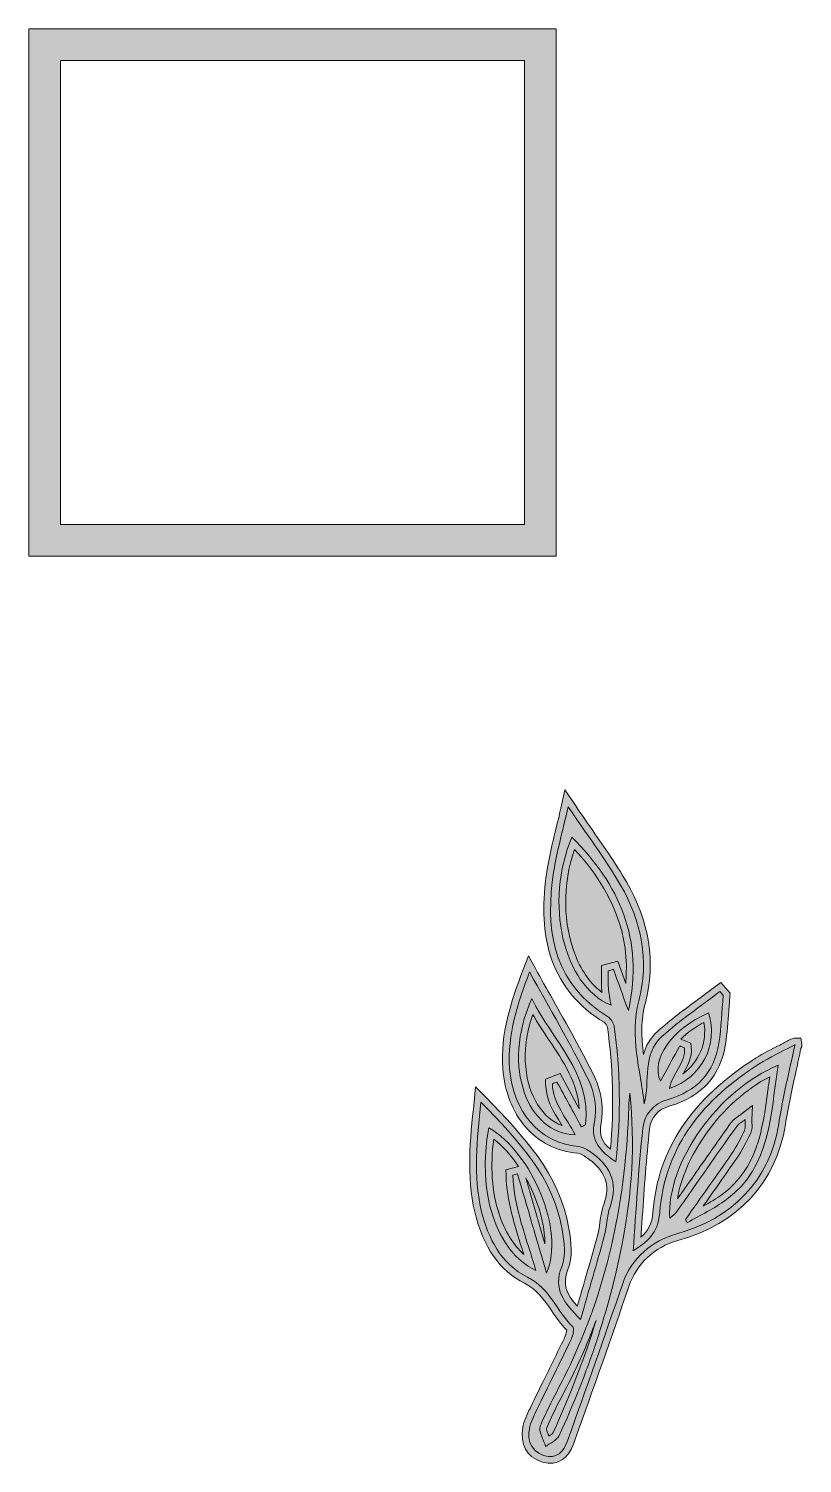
# Model space of a CAD drawing. Header units: inches. Extents: x 792 to 7891, y -1099 to 2748.
# Drawn here: x 792 to 1939, y -1092 to 1035 of the extents above; entities that cross this region are included whole.
import ezdxf

# ---------------------------------------------------------------- set-up
doc = ezdxf.new("R2010")
doc.units = ezdxf.units.IN
doc.header["$MEASUREMENT"] = 0
doc.layers.add('Layer 1', color=7, linetype='Continuous')

# ---------------------------------------------------------------- blocks, each defined once
blk = doc.blocks.new('block 2')
at = {"layer": 'Layer 1', "lineweight": 0}
for points, knots in [([(1938.2, -469.6), (1938.2, -469.6), (1936.7, -461.4), (1936.7, -461.4), (1936.7, -461.4), (1928.4, -461.4), (1928.4, -461.4), (1925.6, -461.4), (1922.2, -462.8), (1919.9, -464.1), (1915.1, -466.6), (1910.1, -469.1), (1905.3, -471.6), (1893.5, -477.6), (1881.2, -483.8), (1869.7, -491.1), (1774.3, -551.9), (1724.4, -626.6), (1717.4, -719.6), (1716.1, -737.1), (1709.7, -747.5), (1699.5, -756.3), (1700.2, -746.2), (1700.9, -736.1), (1701.6, -726.2), (1704.6, -683.4), (1707.6, -639.1), (1712.4, -596), (1714.2, -579.2), (1725.2, -566.7), (1742.5, -561.8), (1789.4, -548.4), (1817.9, -516.7), (1825, -470.3), (1827.6, -453.8), (1828.7, -437), (1829.9, -420.8), (1830.4, -413.6), (1830.9, -406.1), (1831.5, -398.8), (1831.5, -398.8), (1831.9, -394.6), (1831.9, -394.6), (1831.9, -394.6), (1818, -378.7), (1818, -378.7), (1818, -378.7), (1810.5, -384.4), (1810.5, -384.4), (1801.8, -391.1), (1792.8, -397.7), (1784.1, -404.1), (1763.9, -419), (1743.2, -434.3), (1724.2, -451.3), (1712.9, -461.4), (1706.8, -473.3), (1703.4, -485.7), (1700.1, -460.1), (1699.2, -434.9), (1706.1, -408.8), (1721.7, -349.6), (1712, -287.6), (1678, -229.5), (1661.7, -201.6), (1642.8, -174.5), (1624.6, -148.4), (1616.4, -136.8), (1608, -124.7), (1599.9, -112.6), (1599.9, -112.6), (1586.8, -93.2), (1586.8, -93.2), (1586.8, -93.2), (1581.8, -116.1), (1581.8, -116.1), (1579.5, -127), (1576.8, -137.8), (1574, -149.3), (1567.7, -175), (1561.2, -201.6), (1558.1, -228.8), (1552.8, -274.9), (1555.9, -313.1), (1567.6, -345.9), (1581.3, -384), (1607.3, -414.9), (1645, -437.9), (1647, -439.1), (1649.5, -442.9), (1649.8, -445.1), (1658.4, -504.2), (1659.9, -563.6), (1654.3, -626.1), (1641.5, -615.2), (1637, -605.1), (1640.5, -587.6), (1644.7, -566.5), (1641, -539.9), (1631.2, -519.9), (1611.7, -480.3), (1589.7, -441.2), (1568.4, -403.3), (1560.1, -388.6), (1551.5, -373.3), (1543.2, -358.2), (1543.2, -358.2), (1532.8, -339.3), (1532.8, -339.3), (1532.8, -339.3), (1525.1, -359.5), (1525.1, -359.5), (1506.9, -407.2), (1491, -454.4), (1494.9, -507), (1497.5, -540.7), (1509, -570.3), (1528.1, -592.6), (1548.1, -615.8), (1575.1, -629.4), (1606.1, -632), (1610, -632.3), (1615.7, -636.1), (1617.6, -637.4), (1646.8, -657.1), (1655, -678.9), (1644.4, -708.1), (1641.3, -716.8), (1640, -725.8), (1638.8, -734.5), (1637.9, -740.8), (1637.1, -746.8), (1635.5, -752.5), (1627.8, -781), (1619.7, -809.2), (1611, -839), (1609.1, -845.6), (1607.2, -852.2), (1605.3, -859), (1588.6, -840.1), (1582.7, -826.1), (1591.4, -804.3), (1598.6, -786.2), (1596.3, -764.3), (1592.7, -743.4), (1578.8, -662), (1525.7, -607.2), (1469.4, -549.1), (1469.4, -549.1), (1454.5, -533.8), (1454.5, -533.8), (1454.5, -533.8), (1452.2, -556), (1452.2, -556), (1446.2, -612.5), (1440.6, -665.9), (1453.2, -719), (1465.6, -771.3), (1490.4, -806.9), (1527, -824.8), (1545.3, -833.8), (1555.8, -849.2), (1567, -865.4), (1573.7, -875.2), (1580.6, -885.4), (1589.5, -894.3), (1589.4, -896.5), (1588.6, -900.5), (1587.4, -903.1), (1577.5, -924), (1567.1, -945), (1557.1, -965.4), (1550.2, -979.4), (1543, -993.9), (1536.1, -1008.2), (1536.1, -1008.2), (1535.1, -1010.3), (1535.1, -1010.3), (1530.7, -1019.3), (1526.2, -1028.6), (1524.3, -1038.9), (1519.9, -1063.3), (1530.3, -1082.2), (1552.2, -1089.5), (1556.7, -1091), (1561.1, -1091.8), (1565.2, -1091.8), (1576.3, -1091.8), (1591.2, -1086.6), (1600.1, -1061.7), (1629.7, -979.1), (1656.1, -904.7), (1681.5, -829.8), (1692.9, -796.1), (1719.4, -771.2), (1754.2, -761.6), (1843.6, -736.9), (1900.3, -675.8), (1913.8, -589.6), (1918.1, -562.6), (1924, -535.6), (1929.8, -509.4), (1932.1, -498.7), (1934.5, -487.6), (1936.8, -476.8), (1938.9, -473.6), (1938.3, -470.1), (1938.2, -469.6)], [0, 0, 0, 0, 1, 1, 1, 2, 2, 2, 3, 3, 3, 4, 4, 4, 5, 5, 5, 6, 6, 6, 7, 7, 7, 8, 8, 8, 9, 9, 9, 10, 10, 10, 11, 11, 11, 12, 12, 12, 13, 13, 13, 14, 14, 14, 15, 15, 15, 16, 16, 16, 17, 17, 17, 18, 18, 18, 19, 19, 19, 20, 20, 20, 21, 21, 21, 22, 22, 22, 23, 23, 23, 24, 24, 24, 25, 25, 25, 26, 26, 26, 27, 27, 27, 28, 28, 28, 29, 29, 29, 30, 30, 30, 31, 31, 31, 32, 32, 32, 33, 33, 33, 34, 34, 34, 35, 35, 35, 36, 36, 36, 37, 37, 37, 38, 38, 38, 39, 39, 39, 40, 40, 40, 41, 41, 41, 42, 42, 42, 43, 43, 43, 44, 44, 44, 45, 45, 45, 46, 46, 46, 47, 47, 47, 48, 48, 48, 49, 49, 49, 50, 50, 50, 51, 51, 51, 52, 52, 52, 53, 53, 53, 54, 54, 54, 55, 55, 55, 56, 56, 56, 57, 57, 57, 58, 58, 58, 59, 59, 59, 60, 60, 60, 61, 61, 61, 62, 62, 62, 63, 63, 63, 64, 64, 64, 65, 65, 65, 66, 66, 66, 67, 67, 67, 68, 68, 68, 69, 69, 69, 69]), ([(1641.3, -387.5), (1641.5, -389.6), (1641.7, -391.6), (1641.9, -393.7), (1625.9, -381.7), (1612.3, -363.3), (1602.9, -340), (1583.6, -292.6), (1583.1, -233.2), (1601, -181.5), (1658.8, -244.1), (1683.4, -308.4), (1677.1, -380.5), (1677.1, -380.5), (1665.1, -347.3), (1665.1, -347.3), (1665.1, -347.3), (1641.1, -353.7), (1641.1, -353.7), (1641.1, -353.7), (1641.1, -361.4), (1641.1, -361.4), (1641.1, -363.8), (1641.1, -366.4), (1641, -368.9), (1640.9, -375), (1640.8, -381.2), (1641.3, -387.5)], [0, 0, 0, 0, 1, 1, 1, 2, 2, 2, 3, 3, 3, 4, 4, 4, 5, 5, 5, 6, 6, 6, 7, 7, 7, 8, 8, 8, 9, 9, 9, 9]), ([(1558.2, -529.2), (1558.6, -552.4), (1570.1, -571), (1581.3, -589), (1581.7, -589.6), (1582.1, -590.3), (1582.6, -591), (1568.3, -585.7), (1555.8, -575), (1546.2, -559.8), (1528.9, -532.1), (1519.2, -483.6), (1539.2, -426.3), (1546.6, -439.1), (1554.7, -451.3), (1562.7, -463.2), (1584.6, -496.2), (1605.6, -527.6), (1608.2, -566.3), (1608.2, -566.3), (1579.6, -513.9), (1579.6, -513.9), (1579.6, -513.9), (1558, -522.1), (1558, -522.1), (1558, -522.1), (1558.2, -529.2), (1558.2, -529.2)], [0, 0, 0, 0, 1, 1, 1, 2, 2, 2, 3, 3, 3, 4, 4, 4, 5, 5, 5, 6, 6, 6, 7, 7, 7, 8, 8, 8, 9, 9, 9, 9]), ([(1761.9, -514.4), (1761.9, -514.4), (1761.9, -514.3), (1762, -514.3), (1768.5, -503.1), (1775.9, -490.5), (1774.3, -474.8), (1774.3, -474.8), (1773.6, -468.8), (1773.6, -468.8), (1773.6, -468.8), (1758.7, -462.7), (1758.7, -462.7), (1768.1, -453.5), (1779.8, -445.1), (1793, -438.2), (1798.1, -467.6), (1785.8, -496.8), (1761.9, -514.4)], [0, 0, 0, 0, 1, 1, 1, 2, 2, 2, 3, 3, 3, 4, 4, 4, 5, 5, 5, 6, 6, 6, 6]), ([(1820.6, -692.5), (1811.6, -699.3), (1801.9, -705), (1791.7, -710.7), (1792.1, -710), (1792.6, -709.4), (1793, -708.7), (1809.3, -685.8), (1826.1, -662.2), (1842.2, -638.6), (1849.1, -628.6), (1855.5, -617.1), (1862.3, -602.4), (1864.8, -597), (1864.5, -591.4), (1864.2, -586.9), (1864.1, -585.3), (1864.1, -583.8), (1864.1, -582.6), (1864.1, -582.6), (1864.9, -561.2), (1864.9, -561.2), (1864.9, -561.2), (1848, -574.3), (1848, -574.3), (1846.9, -575.1), (1845.7, -576), (1844.3, -576.9), (1840.7, -579.3), (1836.5, -582.1), (1833.4, -586.4), (1815.9, -611.1), (1798.3, -636.2), (1781.2, -660.6), (1772.2, -673.4), (1763, -686.6), (1753.8, -699.7), (1758.4, -669.4), (1773.1, -635.7), (1795.8, -603.6), (1822, -566.7), (1855.8, -536.5), (1890.6, -518.5), (1889.6, -525.2), (1888.7, -532), (1887.8, -538.6), (1879.8, -597.9), (1872.3, -654), (1820.6, -692.5)], [0, 0, 0, 0, 1, 1, 1, 2, 2, 2, 3, 3, 3, 4, 4, 4, 5, 5, 5, 6, 6, 6, 7, 7, 7, 8, 8, 8, 9, 9, 9, 10, 10, 10, 11, 11, 11, 12, 12, 12, 13, 13, 13, 14, 14, 14, 15, 15, 15, 16, 16, 16, 16]), ([(1499.5, -664.7), (1500.8, -702.7), (1512.3, -738.8), (1523.3, -773.7), (1524.2, -776.5), (1525.1, -779.3), (1526, -782.1), (1510.2, -767.9), (1497.5, -747.3), (1489.2, -721.9), (1478.5, -689), (1475.8, -650.2), (1481.4, -611.2), (1494.6, -621.4), (1507.2, -635.2), (1518.2, -651.6), (1518.2, -651.6), (1499.2, -656.8), (1499.2, -656.8), (1499.2, -656.8), (1499.5, -664.7), (1499.5, -664.7)], [0, 0, 0, 0, 1, 1, 1, 2, 2, 2, 3, 3, 3, 4, 4, 4, 5, 5, 5, 6, 6, 6, 7, 7, 7, 7]), ([(1557.3, -766.5), (1557.3, -766.5), (1528.7, -668.6), (1528.7, -668.6), (1533.5, -677.2), (1537.9, -686.4), (1541.8, -695.9), (1551.9, -720.6), (1557.1, -745.1), (1557.3, -766.5)], [0, 0, 0, 0, 1, 1, 1, 2, 2, 2, 3, 3, 3, 3]), ([(1559.4, -1040.2), (1566.9, -1022.2), (1576.2, -1004.4), (1585.1, -987.1), (1591.3, -975.3), (1597.6, -963), (1603.5, -950.6), (1614.3, -927.6), (1624.2, -903.9), (1633.1, -879.8), (1616.4, -934.3), (1595.3, -989.5), (1569.4, -1046.3), (1568.7, -1047.8), (1566, -1049.8), (1563.1, -1051.7), (1561.4, -1047.8), (1559.2, -1042.2), (1559.4, -1040.2)], [0, 0, 0, 0, 1, 1, 1, 2, 2, 2, 3, 3, 3, 4, 4, 4, 5, 5, 5, 6, 6, 6, 6])]:
    blk.add_open_spline(points, degree=3, knots=knots, dxfattribs=at)
blk = doc.blocks.new('block 3')
at = {"layer": 'Layer 1', "lineweight": 0}
for points, knots in [([(1924.6, -472.9), (1908, -481.7), (1890.8, -489.5), (1875.1, -499.5), (1793.6, -551.5), (1735, -620.1), (1727.4, -720.3), (1725.1, -751.6), (1708, -764), (1688, -776.8), (1692.6, -715.8), (1695.8, -655.2), (1702.4, -594.8), (1704.6, -575.1), (1717.5, -558.5), (1739.8, -552.1), (1781.8, -540.1), (1808.4, -512.7), (1815.2, -468.8), (1818.7, -445.4), (1819.5, -421.6), (1821.6, -398), (1819.9, -396.1), (1818.3, -394.2), (1816.6, -392.3), (1787.9, -414.3), (1757.7, -434.7), (1730.8, -458.8), (1701.6, -485), (1713, -525.1), (1704.6, -558.9), (1698.6, -507.7), (1682.5, -458.8), (1696.4, -406.2), (1712.1, -346.7), (1700.4, -287.6), (1669.4, -234.6), (1646, -194.6), (1618, -157.4), (1591.6, -118.2), (1583.9, -153.9), (1572.5, -191.5), (1568, -230), (1558.7, -310.6), (1574, -382.9), (1650.2, -429.3), (1654.7, -432.1), (1659, -438.5), (1659.7, -443.7), (1669.3, -509.5), (1670.1, -575.4), (1662.4, -644.7), (1639, -628.7), (1624.9, -614.9), (1630.7, -585.6), (1634.5, -566.3), (1631, -542.1), (1622.2, -524.3), (1595.2, -469.6), (1564.2, -417), (1534.4, -363.1), (1516.8, -409.3), (1501.1, -455.9), (1504.9, -506.3), (1509.7, -569.6), (1548.3, -617.2), (1606.9, -622), (1612.5, -622.5), (1618.3, -625.8), (1623.2, -629.1), (1652.9, -649.2), (1667.2, -674.7), (1653.8, -711.5), (1648.9, -725.3), (1649.1, -740.9), (1645.2, -755.1), (1634.3, -795.2), (1622.5, -835), (1610.1, -878.6), (1585.3, -853.4), (1568.8, -833.9), (1582.1, -800.5), (1588.6, -784.4), (1586, -763.2), (1582.8, -745), (1569.5, -666.9), (1517.5, -613.1), (1462.2, -556.1), (1456.2, -612.9), (1450.6, -665), (1462.9, -716.7), (1472.8, -758.2), (1492.2, -796.7), (1531.4, -815.8), (1564.7, -832.2), (1574.4, -865.9), (1598.1, -888.7), (1601, -891.5), (1599, -901.9), (1596.4, -907.4), (1579.7, -942.7), (1562.1, -977.4), (1545.1, -1012.5), (1540.7, -1021.6), (1535.9, -1030.9), (1534.2, -1040.7), (1531, -1058.6), (1536.7, -1073.8), (1555.3, -1080), (1574.8, -1086.5), (1585.1, -1074.1), (1590.7, -1058.3), (1618.3, -981.2), (1645.8, -904.2), (1672, -826.6), (1685.4, -786.9), (1717, -761.5), (1751.5, -752), (1834.6, -729), (1890.6, -673.1), (1904, -588), (1910.1, -548.6), (1919.8, -509.7), (1927.7, -471.7), (1929.8, -470.9), (1927, -471.6), (1924.6, -472.9)], [0, 0, 0, 0, 1, 1, 1, 2, 2, 2, 3, 3, 3, 4, 4, 4, 5, 5, 5, 6, 6, 6, 7, 7, 7, 8, 8, 8, 9, 9, 9, 10, 10, 10, 11, 11, 11, 12, 12, 12, 13, 13, 13, 14, 14, 14, 15, 15, 15, 16, 16, 16, 17, 17, 17, 18, 18, 18, 19, 19, 19, 20, 20, 20, 21, 21, 21, 22, 22, 22, 23, 23, 23, 24, 24, 24, 25, 25, 25, 26, 26, 26, 27, 27, 27, 28, 28, 28, 29, 29, 29, 30, 30, 30, 31, 31, 31, 32, 32, 32, 33, 33, 33, 34, 34, 34, 35, 35, 35, 36, 36, 36, 37, 37, 37, 38, 38, 38, 39, 39, 39, 40, 40, 40, 41, 41, 41, 42, 42, 42, 42]), ([(1658.8, -359.3), (1656.3, -360), (1653.7, -360.7), (1651.1, -361.4), (1651.1, -369.8), (1650.6, -378.3), (1651.3, -386.8), (1651.9, -395.1), (1653.7, -403.3), (1655.2, -412.7), (1583.7, -382.9), (1556.1, -259.8), (1597.3, -163.2), (1666.9, -233.5), (1704.8, -314.4), (1680.9, -420.4), (1672.6, -397.5), (1665.7, -378.4), (1658.8, -359.3)], [0, 0, 0, 0, 1, 1, 1, 2, 2, 2, 3, 3, 3, 4, 4, 4, 5, 5, 5, 6, 6, 6, 6]), ([(1617.6, -589.8), (1615.5, -590.9), (1613.5, -592), (1611.4, -593.1), (1599.3, -570.9), (1587.2, -548.6), (1575, -526.4), (1572.7, -527.2), (1570.4, -528.1), (1568.2, -529), (1568.7, -557.8), (1589.4, -579.8), (1602.1, -604.8), (1532.6, -602.9), (1491.4, -505), (1537.9, -402.6), (1567.9, -465.4), (1626.4, -513.1), (1617.6, -589.8)], [0, 0, 0, 0, 1, 1, 1, 2, 2, 2, 3, 3, 3, 4, 4, 4, 5, 5, 5, 6, 6, 6, 6]), ([(1799.7, -423.9), (1814.9, -470.4), (1790.2, -519.7), (1741.7, -536), (1745.6, -513.3), (1766.7, -498), (1764.3, -475.8), (1761.9, -474.8), (1759.6, -473.9), (1757.2, -472.9), (1747.8, -490.1), (1738.4, -507.3), (1728.5, -525.3), (1713.6, -492.4), (1745.9, -447.4), (1799.7, -423.9)], [0, 0, 0, 0, 1, 1, 1, 2, 2, 2, 3, 3, 3, 4, 4, 4, 5, 5, 5, 5]), ([(1826.6, -700.5), (1808.5, -714), (1787.6, -723.8), (1768.1, -735.2), (1767.2, -733.5), (1766.4, -731.8), (1765.6, -730.2), (1788.4, -697.8), (1811.6, -665.6), (1834, -633), (1841.4, -622.1), (1847.7, -610.2), (1853.2, -598.2), (1855.3, -593.7), (1853.9, -587.6), (1854.1, -582.2), (1849.9, -585.5), (1844.5, -588), (1841.6, -592.2), (1811.8, -634.1), (1782.5, -676.3), (1752.9, -718.2), (1750.4, -721.8), (1746.6, -724.4), (1742.4, -728.3), (1736.9, -647.1), (1814.9, -537.1), (1903.3, -501.6), (1890.9, -574.1), (1893.3, -650.7), (1826.6, -700.5)], [0, 0, 0, 0, 1, 1, 1, 2, 2, 2, 3, 3, 3, 4, 4, 4, 5, 5, 5, 6, 6, 6, 7, 7, 7, 8, 8, 8, 9, 9, 9, 10, 10, 10, 10]), ([(1671.7, -766.5), (1652.6, -865.1), (1620.1, -959.3), (1578.5, -1050.4), (1575.3, -1057.5), (1565.2, -1061.5), (1558.3, -1066.9), (1555.2, -1056.6), (1547, -1044.2), (1550.2, -1036.5), (1563, -1005.7), (1580.2, -976.6), (1594.4, -946.3), (1651.5, -825.1), (1677.8, -696.8), (1681.4, -563.4), (1681.6, -556.7), (1682.4, -550), (1682.9, -543.2), (1691.5, -618.4), (1686.1, -692.8), (1671.7, -766.5)], [0, 0, 0, 0, 1, 1, 1, 2, 2, 2, 3, 3, 3, 4, 4, 4, 5, 5, 5, 6, 6, 6, 7, 7, 7, 7]), ([(1559.6, -809.7), (1545.2, -760.6), (1530.8, -711.5), (1516.5, -662.5), (1514.1, -663.1), (1511.8, -663.7), (1509.5, -664.4), (1511.2, -713.1), (1530.2, -758.4), (1543.7, -805.7), (1484.5, -778.4), (1455.5, -688.3), (1474.2, -594.2), (1537.8, -631.3), (1587.1, -746.5), (1559.6, -809.7)], [0, 0, 0, 0, 1, 1, 1, 2, 2, 2, 3, 3, 3, 4, 4, 4, 5, 5, 5, 5])]:
    blk.add_open_spline(points, degree=3, knots=knots, dxfattribs=at)

msp = doc.modelspace()

# ---------------------------------------------------------------- hatches: boundary and pattern name
at = {"layer": 'Layer 1', "true_color": 0xf5871d}
h = msp.add_hatch(color=30, dxfattribs=at)
h.dxf.hatch_style = 2
h.paths.add_polyline_path([(791.7, 1035.4), (791.7, 253.4), (1573.7, 253.4), (1573.7, 1035.4)])
h.paths.add_polyline_path([(1526.7, 300.4), (838.7, 300.4), (838.7, 988.4), (1526.7, 988.4)])
at = {"layer": 'Layer 1', "true_color": 0xcd7e2e}
h = msp.add_hatch(color=32, dxfattribs=at)
h.dxf.hatch_style = 2
edge = h.paths.add_edge_path()
edge.add_spline(control_points=[(1936.8, -476.8), (1934.5, -487.6), (1932.1, -498.7), (1929.8, -509.4), (1924, -535.6), (1918.1, -562.6), (1913.8, -589.6), (1900.3, -675.8), (1843.6, -736.9), (1754.2, -761.6), (1719.4, -771.2), (1692.9, -796.1), (1681.5, -829.8), (1656.1, -904.7), (1629.7, -979.1), (1600.1, -1061.7), (1591.2, -1086.6), (1576.3, -1091.8), (1565.2, -1091.8), (1561.1, -1091.8), (1556.7, -1091), (1552.2, -1089.5), (1530.3, -1082.2), (1519.9, -1063.3), (1524.3, -1038.9), (1526.2, -1028.6), (1530.7, -1019.3), (1535.1, -1010.3), (1535.1, -1010.3), (1536.1, -1008.2), (1536.1, -1008.2), (1543, -993.9), (1550.2, -979.4), (1557.1, -965.4), (1567.1, -945), (1577.5, -924), (1587.4, -903.1), (1588.6, -900.5), (1589.4, -896.5), (1589.5, -894.3), (1580.6, -885.4), (1573.7, -875.2), (1567, -865.4), (1555.8, -849.2), (1545.3, -833.8), (1527, -824.8), (1490.4, -806.9), (1465.6, -771.3), (1453.2, -719), (1440.6, -665.9), (1446.2, -612.5), (1452.2, -556), (1452.2, -556), (1454.5, -533.8), (1454.5, -533.8), (1454.5, -533.8), (1469.4, -549.1), (1469.4, -549.1), (1525.7, -607.2), (1578.8, -662), (1592.7, -743.4), (1596.3, -764.3), (1598.6, -786.2), (1591.4, -804.3), (1582.7, -826.1), (1588.6, -840.1), (1605.3, -859), (1607.2, -852.2), (1609.1, -845.6), (1611, -839), (1619.7, -809.2), (1627.8, -781), (1635.5, -752.5), (1637.1, -746.8), (1637.9, -740.8), (1638.8, -734.5), (1640, -725.8), (1641.3, -716.8), (1644.4, -708.1), (1655, -678.9), (1646.8, -657.1), (1617.6, -637.4), (1615.7, -636.1), (1610, -632.3), (1606.1, -632), (1575.1, -629.4), (1548.1, -615.8), (1528.1, -592.6), (1509, -570.3), (1497.5, -540.7), (1494.9, -507), (1491, -454.4), (1506.9, -407.2), (1525.1, -359.5), (1525.1, -359.5), (1532.8, -339.3), (1532.8, -339.3), (1532.8, -339.3), (1543.2, -358.2), (1543.2, -358.2), (1551.5, -373.3), (1560.1, -388.6), (1568.4, -403.3), (1589.7, -441.2), (1611.7, -480.3), (1631.2, -519.9), (1641, -539.9), (1644.7, -566.5), (1640.5, -587.6), (1637, -605.1), (1641.5, -615.2), (1654.3, -626.1), (1659.9, -563.6), (1658.4, -504.2), (1649.8, -445.1), (1649.5, -442.9), (1647, -439.1), (1645, -437.9), (1607.3, -414.9), (1581.3, -384), (1567.6, -345.9), (1555.9, -313.1), (1552.8, -274.9), (1558.1, -228.8), (1561.2, -201.6), (1567.7, -175), (1574, -149.3), (1576.8, -137.8), (1579.5, -127), (1581.8, -116.1), (1581.8, -116.1), (1586.8, -93.2), (1586.8, -93.2), (1586.8, -93.2), (1599.9, -112.6), (1599.9, -112.6), (1608, -124.7), (1616.4, -136.8), (1624.6, -148.4), (1642.8, -174.5), (1661.7, -201.6), (1678, -229.5), (1712, -287.6), (1721.7, -349.6), (1706.1, -408.8), (1699.2, -434.9), (1700.1, -460.1), (1703.4, -485.7), (1706.8, -473.3), (1712.9, -461.4), (1724.2, -451.3), (1743.2, -434.3), (1763.9, -419), (1784.1, -404.1), (1792.8, -397.7), (1801.8, -391.1), (1810.5, -384.4), (1810.5, -384.4), (1818, -378.7), (1818, -378.7), (1818, -378.7), (1831.9, -394.6), (1831.9, -394.6), (1831.9, -394.6), (1831.5, -398.8), (1831.5, -398.8), (1830.9, -406.1), (1830.4, -413.6), (1829.9, -420.8), (1828.7, -437), (1827.6, -453.8), (1825, -470.3), (1817.9, -516.7), (1789.4, -548.4), (1742.5, -561.8), (1725.2, -566.7), (1714.2, -579.2), (1712.4, -596), (1707.6, -639.1), (1704.6, -683.4), (1701.6, -726.2), (1700.9, -736.1), (1700.2, -746.2), (1699.5, -756.3), (1709.7, -747.5), (1716.1, -737.1), (1717.4, -719.6), (1724.4, -626.6), (1774.3, -551.9), (1869.7, -491.1), (1881.2, -483.8), (1893.5, -477.6), (1905.3, -471.6), (1910.1, -469.1), (1915.1, -466.6), (1919.9, -464.1), (1922.2, -462.8), (1925.6, -461.4), (1928.4, -461.4), (1928.4, -461.4), (1936.7, -461.4), (1936.7, -461.4), (1936.7, -461.4), (1938.2, -469.6), (1938.2, -469.6), (1938.3, -470.1), (1938.9, -473.6), (1936.8, -476.8)], knot_values=[0, 0, 0, 0, 1, 1, 1, 2, 2, 2, 3, 3, 3, 4, 4, 4, 5, 5, 5, 6, 6, 6, 7, 7, 7, 8, 8, 8, 9, 9, 9, 10, 10, 10, 11, 11, 11, 12, 12, 12, 13, 13, 13, 14, 14, 14, 15, 15, 15, 16, 16, 16, 17, 17, 17, 18, 18, 18, 19, 19, 19, 20, 20, 20, 21, 21, 21, 22, 22, 22, 23, 23, 23, 24, 24, 24, 25, 25, 25, 26, 26, 26, 27, 27, 27, 28, 28, 28, 29, 29, 29, 30, 30, 30, 31, 31, 31, 32, 32, 32, 33, 33, 33, 34, 34, 34, 35, 35, 35, 36, 36, 36, 37, 37, 37, 38, 38, 38, 39, 39, 39, 40, 40, 40, 41, 41, 41, 42, 42, 42, 43, 43, 43, 44, 44, 44, 45, 45, 45, 46, 46, 46, 47, 47, 47, 48, 48, 48, 49, 49, 49, 50, 50, 50, 51, 51, 51, 52, 52, 52, 53, 53, 53, 54, 54, 54, 55, 55, 55, 56, 56, 56, 57, 57, 57, 58, 58, 58, 59, 59, 59, 60, 60, 60, 61, 61, 61, 62, 62, 62, 63, 63, 63, 64, 64, 64, 65, 65, 65, 66, 66, 66, 67, 67, 67, 68, 68, 68, 69, 69, 69, 69], degree=3, periodic=1)
at = {"layer": 'Layer 1', "true_color": 0xad1b2d}
h = msp.add_hatch(color=244, dxfattribs=at)
h.dxf.hatch_style = 2
edge = h.paths.add_edge_path()
edge.add_spline(control_points=[(1938.2, -469.6), (1938.2, -469.6), (1936.7, -461.4), (1936.7, -461.4), (1936.7, -461.4), (1928.4, -461.4), (1928.4, -461.4), (1925.6, -461.4), (1922.2, -462.8), (1919.9, -464.1), (1915.1, -466.6), (1910.1, -469.1), (1905.3, -471.6), (1893.5, -477.6), (1881.2, -483.8), (1869.7, -491.1), (1774.3, -551.9), (1724.4, -626.6), (1717.4, -719.6), (1716.1, -737.1), (1709.7, -747.5), (1699.5, -756.3), (1700.2, -746.2), (1700.9, -736.1), (1701.6, -726.2), (1704.6, -683.4), (1707.6, -639.1), (1712.4, -596), (1714.2, -579.2), (1725.2, -566.7), (1742.5, -561.8), (1789.4, -548.4), (1817.9, -516.7), (1825, -470.3), (1827.6, -453.8), (1828.7, -437), (1829.9, -420.8), (1830.4, -413.6), (1830.9, -406.1), (1831.5, -398.8), (1831.5, -398.8), (1831.9, -394.6), (1831.9, -394.6), (1831.9, -394.6), (1818, -378.7), (1818, -378.7), (1818, -378.7), (1810.5, -384.4), (1810.5, -384.4), (1801.8, -391.1), (1792.8, -397.7), (1784.1, -404.1), (1763.9, -419), (1743.2, -434.3), (1724.2, -451.3), (1712.9, -461.4), (1706.8, -473.3), (1703.4, -485.7), (1700.1, -460.1), (1699.2, -434.9), (1706.1, -408.8), (1721.7, -349.6), (1712, -287.6), (1678, -229.5), (1661.7, -201.6), (1642.8, -174.5), (1624.6, -148.4), (1616.4, -136.8), (1608, -124.7), (1599.9, -112.6), (1599.9, -112.6), (1586.8, -93.2), (1586.8, -93.2), (1586.8, -93.2), (1581.8, -116.1), (1581.8, -116.1), (1579.5, -127), (1576.8, -137.8), (1574, -149.3), (1567.7, -175), (1561.2, -201.6), (1558.1, -228.8), (1552.8, -274.9), (1555.9, -313.1), (1567.6, -345.9), (1581.3, -384), (1607.3, -414.9), (1645, -437.9), (1647, -439.1), (1649.5, -442.9), (1649.8, -445.1), (1658.4, -504.2), (1659.9, -563.6), (1654.3, -626.1), (1641.5, -615.2), (1637, -605.1), (1640.5, -587.6), (1644.7, -566.5), (1641, -539.9), (1631.2, -519.9), (1611.7, -480.3), (1589.7, -441.2), (1568.4, -403.3), (1560.1, -388.6), (1551.5, -373.3), (1543.2, -358.2), (1543.2, -358.2), (1532.8, -339.3), (1532.8, -339.3), (1532.8, -339.3), (1525.1, -359.5), (1525.1, -359.5), (1506.9, -407.2), (1491, -454.4), (1494.9, -507), (1497.5, -540.7), (1509, -570.3), (1528.1, -592.6), (1548.1, -615.8), (1575.1, -629.4), (1606.1, -632), (1610, -632.3), (1615.7, -636.1), (1617.6, -637.4), (1646.8, -657.1), (1655, -678.9), (1644.4, -708.1), (1641.3, -716.8), (1640, -725.8), (1638.8, -734.5), (1637.9, -740.8), (1637.1, -746.8), (1635.5, -752.5), (1627.8, -781), (1619.7, -809.2), (1611, -839), (1609.1, -845.6), (1607.2, -852.2), (1605.3, -859), (1588.6, -840.1), (1582.7, -826.1), (1591.4, -804.3), (1598.6, -786.2), (1596.3, -764.3), (1592.7, -743.4), (1578.8, -662), (1525.7, -607.2), (1469.4, -549.1), (1469.4, -549.1), (1454.5, -533.8), (1454.5, -533.8), (1454.5, -533.8), (1452.2, -556), (1452.2, -556), (1446.2, -612.5), (1440.6, -665.9), (1453.2, -719), (1465.6, -771.3), (1490.4, -806.9), (1527, -824.8), (1545.3, -833.8), (1555.8, -849.2), (1567, -865.4), (1573.7, -875.2), (1580.6, -885.4), (1589.5, -894.3), (1589.4, -896.5), (1588.6, -900.5), (1587.4, -903.1), (1577.5, -924), (1567.1, -945), (1557.1, -965.4), (1550.2, -979.4), (1543, -993.9), (1536.1, -1008.2), (1536.1, -1008.2), (1535.1, -1010.3), (1535.1, -1010.3), (1530.7, -1019.3), (1526.2, -1028.6), (1524.3, -1038.9), (1519.9, -1063.3), (1530.3, -1082.2), (1552.2, -1089.5), (1556.7, -1091), (1561.1, -1091.8), (1565.2, -1091.8), (1576.3, -1091.8), (1591.2, -1086.6), (1600.1, -1061.7), (1629.7, -979.1), (1656.1, -904.7), (1681.5, -829.8), (1692.9, -796.1), (1719.4, -771.2), (1754.2, -761.6), (1843.6, -736.9), (1900.3, -675.8), (1913.8, -589.6), (1918.1, -562.6), (1924, -535.6), (1929.8, -509.4), (1932.1, -498.7), (1934.5, -487.6), (1936.8, -476.8), (1938.9, -473.6), (1938.3, -470.1), (1938.2, -469.6)], knot_values=[0, 0, 0, 0, 1, 1, 1, 2, 2, 2, 3, 3, 3, 4, 4, 4, 5, 5, 5, 6, 6, 6, 7, 7, 7, 8, 8, 8, 9, 9, 9, 10, 10, 10, 11, 11, 11, 12, 12, 12, 13, 13, 13, 14, 14, 14, 15, 15, 15, 16, 16, 16, 17, 17, 17, 18, 18, 18, 19, 19, 19, 20, 20, 20, 21, 21, 21, 22, 22, 22, 23, 23, 23, 24, 24, 24, 25, 25, 25, 26, 26, 26, 27, 27, 27, 28, 28, 28, 29, 29, 29, 30, 30, 30, 31, 31, 31, 32, 32, 32, 33, 33, 33, 34, 34, 34, 35, 35, 35, 36, 36, 36, 37, 37, 37, 38, 38, 38, 39, 39, 39, 40, 40, 40, 41, 41, 41, 42, 42, 42, 43, 43, 43, 44, 44, 44, 45, 45, 45, 46, 46, 46, 47, 47, 47, 48, 48, 48, 49, 49, 49, 50, 50, 50, 51, 51, 51, 52, 52, 52, 53, 53, 53, 54, 54, 54, 55, 55, 55, 56, 56, 56, 57, 57, 57, 58, 58, 58, 59, 59, 59, 60, 60, 60, 61, 61, 61, 62, 62, 62, 63, 63, 63, 64, 64, 64, 65, 65, 65, 66, 66, 66, 67, 67, 67, 68, 68, 68, 69, 69, 69, 69], degree=3, periodic=1)
edge = h.paths.add_edge_path()
edge.add_spline(control_points=[(1820.6, -692.5), (1811.6, -699.3), (1801.9, -705), (1791.7, -710.7), (1792.1, -710), (1792.6, -709.4), (1793, -708.7), (1809.3, -685.8), (1826.1, -662.2), (1842.2, -638.6), (1849.1, -628.6), (1855.5, -617.1), (1862.3, -602.4), (1864.8, -597), (1864.5, -591.4), (1864.2, -586.9), (1864.1, -585.3), (1864.1, -583.8), (1864.1, -582.6), (1864.1, -582.6), (1864.9, -561.2), (1864.9, -561.2), (1864.9, -561.2), (1848, -574.3), (1848, -574.3), (1846.9, -575.1), (1845.7, -576), (1844.3, -576.9), (1840.7, -579.3), (1836.5, -582.1), (1833.4, -586.4), (1815.9, -611.1), (1798.3, -636.2), (1781.2, -660.6), (1772.2, -673.4), (1763, -686.6), (1753.8, -699.7), (1758.4, -669.4), (1773.1, -635.7), (1795.8, -603.6), (1822, -566.7), (1855.8, -536.5), (1890.6, -518.5), (1889.6, -525.2), (1888.7, -532), (1887.8, -538.6), (1879.8, -597.9), (1872.3, -654), (1820.6, -692.5)], knot_values=[0, 0, 0, 0, 1, 1, 1, 2, 2, 2, 3, 3, 3, 4, 4, 4, 5, 5, 5, 6, 6, 6, 7, 7, 7, 8, 8, 8, 9, 9, 9, 10, 10, 10, 11, 11, 11, 12, 12, 12, 13, 13, 13, 14, 14, 14, 15, 15, 15, 16, 16, 16, 16], degree=3, periodic=1)
edge = h.paths.add_edge_path()
edge.add_spline(control_points=[(1641.3, -387.5), (1641.5, -389.6), (1641.7, -391.6), (1641.9, -393.7), (1625.9, -381.7), (1612.3, -363.3), (1602.9, -340), (1583.6, -292.6), (1583.1, -233.2), (1601, -181.5), (1658.8, -244.1), (1683.4, -308.4), (1677.1, -380.5), (1677.1, -380.5), (1665.1, -347.3), (1665.1, -347.3), (1665.1, -347.3), (1641.1, -353.7), (1641.1, -353.7), (1641.1, -353.7), (1641.1, -361.4), (1641.1, -361.4), (1641.1, -363.8), (1641.1, -366.4), (1641, -368.9), (1640.9, -375), (1640.8, -381.2), (1641.3, -387.5)], knot_values=[0, 0, 0, 0, 1, 1, 1, 2, 2, 2, 3, 3, 3, 4, 4, 4, 5, 5, 5, 6, 6, 6, 7, 7, 7, 8, 8, 8, 9, 9, 9, 9], degree=3, periodic=1)
edge = h.paths.add_edge_path()
edge.add_spline(control_points=[(1559.4, -1040.2), (1566.9, -1022.2), (1576.2, -1004.4), (1585.1, -987.1), (1591.3, -975.3), (1597.6, -963), (1603.5, -950.6), (1614.3, -927.6), (1624.2, -903.9), (1633.1, -879.8), (1616.4, -934.3), (1595.3, -989.5), (1569.4, -1046.3), (1568.7, -1047.8), (1566, -1049.8), (1563.1, -1051.7), (1561.4, -1047.8), (1559.2, -1042.2), (1559.4, -1040.2)], knot_values=[0, 0, 0, 0, 1, 1, 1, 2, 2, 2, 3, 3, 3, 4, 4, 4, 5, 5, 5, 6, 6, 6, 6], degree=3, periodic=1)
edge = h.paths.add_edge_path()
edge.add_spline(control_points=[(1557.3, -766.5), (1557.3, -766.5), (1528.7, -668.6), (1528.7, -668.6), (1533.5, -677.2), (1537.9, -686.4), (1541.8, -695.9), (1551.9, -720.6), (1557.1, -745.1), (1557.3, -766.5)], knot_values=[0, 0, 0, 0, 1, 1, 1, 2, 2, 2, 3, 3, 3, 3], degree=3, periodic=1)
edge = h.paths.add_edge_path()
edge.add_spline(control_points=[(1499.5, -664.7), (1500.8, -702.7), (1512.3, -738.8), (1523.3, -773.7), (1524.2, -776.5), (1525.1, -779.3), (1526, -782.1), (1510.2, -767.9), (1497.5, -747.3), (1489.2, -721.9), (1478.5, -689), (1475.8, -650.2), (1481.4, -611.2), (1494.6, -621.4), (1507.2, -635.2), (1518.2, -651.6), (1518.2, -651.6), (1499.2, -656.8), (1499.2, -656.8), (1499.2, -656.8), (1499.5, -664.7), (1499.5, -664.7)], knot_values=[0, 0, 0, 0, 1, 1, 1, 2, 2, 2, 3, 3, 3, 4, 4, 4, 5, 5, 5, 6, 6, 6, 7, 7, 7, 7], degree=3, periodic=1)
edge = h.paths.add_edge_path()
edge.add_spline(control_points=[(1761.9, -514.4), (1761.9, -514.4), (1761.9, -514.3), (1762, -514.3), (1768.5, -503.1), (1775.9, -490.5), (1774.3, -474.8), (1774.3, -474.8), (1773.6, -468.8), (1773.6, -468.8), (1773.6, -468.8), (1758.7, -462.7), (1758.7, -462.7), (1768.1, -453.5), (1779.8, -445.1), (1793, -438.2), (1798.1, -467.6), (1785.8, -496.8), (1761.9, -514.4)], knot_values=[0, 0, 0, 0, 1, 1, 1, 2, 2, 2, 3, 3, 3, 4, 4, 4, 5, 5, 5, 6, 6, 6, 6], degree=3, periodic=1)
edge = h.paths.add_edge_path()
edge.add_spline(control_points=[(1558.2, -529.2), (1558.6, -552.4), (1570.1, -571), (1581.3, -589), (1581.7, -589.6), (1582.1, -590.3), (1582.6, -591), (1568.3, -585.7), (1555.8, -575), (1546.2, -559.8), (1528.9, -532.1), (1519.2, -483.6), (1539.2, -426.3), (1546.6, -439.1), (1554.7, -451.3), (1562.7, -463.2), (1584.6, -496.2), (1605.6, -527.6), (1608.2, -566.3), (1608.2, -566.3), (1579.6, -513.9), (1579.6, -513.9), (1579.6, -513.9), (1558, -522.1), (1558, -522.1), (1558, -522.1), (1558.2, -529.2), (1558.2, -529.2)], knot_values=[0, 0, 0, 0, 1, 1, 1, 2, 2, 2, 3, 3, 3, 4, 4, 4, 5, 5, 5, 6, 6, 6, 7, 7, 7, 8, 8, 8, 9, 9, 9, 9], degree=3, periodic=1)
at = {"layer": 'Layer 1', "true_color": 0x5c7031}
h = msp.add_hatch(color=77, dxfattribs=at)
h.dxf.hatch_style = 2
edge = h.paths.add_edge_path()
edge.add_spline(control_points=[(1924.6, -472.9), (1908, -481.7), (1890.8, -489.5), (1875.1, -499.5), (1793.6, -551.5), (1735, -620.1), (1727.4, -720.3), (1725.1, -751.6), (1708, -764), (1688, -776.8), (1692.6, -715.8), (1695.8, -655.2), (1702.4, -594.8), (1704.6, -575.1), (1717.5, -558.5), (1739.8, -552.1), (1781.8, -540.1), (1808.4, -512.7), (1815.2, -468.8), (1818.7, -445.4), (1819.5, -421.6), (1821.6, -398), (1819.9, -396.1), (1818.3, -394.2), (1816.6, -392.3), (1787.9, -414.3), (1757.7, -434.7), (1730.8, -458.8), (1701.6, -485), (1713, -525.1), (1704.6, -558.9), (1698.6, -507.7), (1682.5, -458.8), (1696.4, -406.2), (1712.1, -346.7), (1700.4, -287.6), (1669.4, -234.6), (1646, -194.6), (1618, -157.4), (1591.6, -118.2), (1583.9, -153.9), (1572.5, -191.5), (1568, -230), (1558.7, -310.6), (1574, -382.9), (1650.2, -429.3), (1654.7, -432.1), (1659, -438.5), (1659.7, -443.7), (1669.3, -509.5), (1670.1, -575.4), (1662.4, -644.7), (1639, -628.7), (1624.9, -614.9), (1630.7, -585.6), (1634.5, -566.3), (1631, -542.1), (1622.2, -524.3), (1595.2, -469.6), (1564.2, -417), (1534.4, -363.1), (1516.8, -409.3), (1501.1, -455.9), (1504.9, -506.3), (1509.7, -569.6), (1548.3, -617.2), (1606.9, -622), (1612.5, -622.5), (1618.3, -625.8), (1623.2, -629.1), (1652.9, -649.2), (1667.2, -674.7), (1653.8, -711.5), (1648.9, -725.3), (1649.1, -740.9), (1645.2, -755.1), (1634.3, -795.2), (1622.5, -835), (1610.1, -878.6), (1585.3, -853.4), (1568.8, -833.9), (1582.1, -800.5), (1588.6, -784.4), (1586, -763.2), (1582.8, -745), (1569.5, -666.9), (1517.5, -613.1), (1462.2, -556.1), (1456.2, -612.9), (1450.6, -665), (1462.9, -716.7), (1472.8, -758.2), (1492.2, -796.7), (1531.4, -815.8), (1564.7, -832.2), (1574.4, -865.9), (1598.1, -888.7), (1601, -891.5), (1599, -901.9), (1596.4, -907.4), (1579.7, -942.7), (1562.1, -977.4), (1545.1, -1012.5), (1540.7, -1021.6), (1535.9, -1030.9), (1534.2, -1040.7), (1531, -1058.6), (1536.7, -1073.8), (1555.3, -1080), (1574.8, -1086.5), (1585.1, -1074.1), (1590.7, -1058.3), (1618.3, -981.2), (1645.8, -904.2), (1672, -826.6), (1685.4, -786.9), (1717, -761.5), (1751.5, -752), (1834.6, -729), (1890.6, -673.1), (1904, -588), (1910.1, -548.6), (1919.8, -509.7), (1927.7, -471.7), (1929.8, -470.9), (1927, -471.6), (1924.6, -472.9)], knot_values=[0, 0, 0, 0, 1, 1, 1, 2, 2, 2, 3, 3, 3, 4, 4, 4, 5, 5, 5, 6, 6, 6, 7, 7, 7, 8, 8, 8, 9, 9, 9, 10, 10, 10, 11, 11, 11, 12, 12, 12, 13, 13, 13, 14, 14, 14, 15, 15, 15, 16, 16, 16, 17, 17, 17, 18, 18, 18, 19, 19, 19, 20, 20, 20, 21, 21, 21, 22, 22, 22, 23, 23, 23, 24, 24, 24, 25, 25, 25, 26, 26, 26, 27, 27, 27, 28, 28, 28, 29, 29, 29, 30, 30, 30, 31, 31, 31, 32, 32, 32, 33, 33, 33, 34, 34, 34, 35, 35, 35, 36, 36, 36, 37, 37, 37, 38, 38, 38, 39, 39, 39, 40, 40, 40, 41, 41, 41, 42, 42, 42, 42], degree=3, periodic=1)
edge = h.paths.add_edge_path()
edge.add_spline(control_points=[(1799.7, -423.9), (1814.9, -470.4), (1790.2, -519.7), (1741.7, -536), (1745.6, -513.3), (1766.7, -498), (1764.3, -475.8), (1761.9, -474.8), (1759.6, -473.9), (1757.2, -472.9), (1747.8, -490.1), (1738.4, -507.3), (1728.5, -525.3), (1713.6, -492.4), (1745.9, -447.4), (1799.7, -423.9)], knot_values=[0, 0, 0, 0, 1, 1, 1, 2, 2, 2, 3, 3, 3, 4, 4, 4, 5, 5, 5, 5], degree=3, periodic=1)
edge = h.paths.add_edge_path()
edge.add_spline(control_points=[(1617.6, -589.8), (1615.5, -590.9), (1613.5, -592), (1611.4, -593.1), (1599.3, -570.9), (1587.2, -548.6), (1575, -526.4), (1572.7, -527.2), (1570.4, -528.1), (1568.2, -529), (1568.7, -557.8), (1589.4, -579.8), (1602.1, -604.8), (1532.6, -602.9), (1491.4, -505), (1537.9, -402.6), (1567.9, -465.4), (1626.4, -513.1), (1617.6, -589.8)], knot_values=[0, 0, 0, 0, 1, 1, 1, 2, 2, 2, 3, 3, 3, 4, 4, 4, 5, 5, 5, 6, 6, 6, 6], degree=3, periodic=1)
edge = h.paths.add_edge_path()
edge.add_spline(control_points=[(1559.6, -809.7), (1545.2, -760.6), (1530.8, -711.5), (1516.5, -662.5), (1514.1, -663.1), (1511.8, -663.7), (1509.5, -664.4), (1511.2, -713.1), (1530.2, -758.4), (1543.7, -805.7), (1484.5, -778.4), (1455.5, -688.3), (1474.2, -594.2), (1537.8, -631.3), (1587.1, -746.5), (1559.6, -809.7)], knot_values=[0, 0, 0, 0, 1, 1, 1, 2, 2, 2, 3, 3, 3, 4, 4, 4, 5, 5, 5, 5], degree=3, periodic=1)
edge = h.paths.add_edge_path()
edge.add_spline(control_points=[(1658.8, -359.3), (1656.3, -360), (1653.7, -360.7), (1651.1, -361.4), (1651.1, -369.8), (1650.6, -378.3), (1651.3, -386.8), (1651.9, -395.1), (1653.7, -403.3), (1655.2, -412.7), (1583.7, -382.9), (1556.1, -259.8), (1597.3, -163.2), (1666.9, -233.5), (1704.8, -314.4), (1680.9, -420.4), (1672.6, -397.5), (1665.7, -378.4), (1658.8, -359.3)], knot_values=[0, 0, 0, 0, 1, 1, 1, 2, 2, 2, 3, 3, 3, 4, 4, 4, 5, 5, 5, 6, 6, 6, 6], degree=3, periodic=1)
edge = h.paths.add_edge_path()
edge.add_spline(control_points=[(1671.7, -766.5), (1652.6, -865.1), (1620.1, -959.3), (1578.5, -1050.4), (1575.3, -1057.5), (1565.2, -1061.5), (1558.3, -1066.9), (1555.2, -1056.6), (1547, -1044.2), (1550.2, -1036.5), (1563, -1005.7), (1580.2, -976.6), (1594.4, -946.3), (1651.5, -825.1), (1677.8, -696.8), (1681.4, -563.4), (1681.6, -556.7), (1682.4, -550), (1682.9, -543.2), (1691.5, -618.4), (1686.1, -692.8), (1671.7, -766.5)], knot_values=[0, 0, 0, 0, 1, 1, 1, 2, 2, 2, 3, 3, 3, 4, 4, 4, 5, 5, 5, 6, 6, 6, 7, 7, 7, 7], degree=3, periodic=1)
edge = h.paths.add_edge_path()
edge.add_spline(control_points=[(1826.6, -700.5), (1808.5, -714), (1787.6, -723.8), (1768.1, -735.2), (1767.2, -733.5), (1766.4, -731.8), (1765.6, -730.2), (1788.4, -697.8), (1811.6, -665.6), (1834, -633), (1841.4, -622.1), (1847.7, -610.2), (1853.2, -598.2), (1855.3, -593.7), (1853.9, -587.6), (1854.1, -582.2), (1849.9, -585.5), (1844.5, -588), (1841.6, -592.2), (1811.8, -634.1), (1782.5, -676.3), (1752.9, -718.2), (1750.4, -721.8), (1746.6, -724.4), (1742.4, -728.3), (1736.9, -647.1), (1814.9, -537.1), (1903.3, -501.6), (1890.9, -574.1), (1893.3, -650.7), (1826.6, -700.5)], knot_values=[0, 0, 0, 0, 1, 1, 1, 2, 2, 2, 3, 3, 3, 4, 4, 4, 5, 5, 5, 6, 6, 6, 7, 7, 7, 8, 8, 8, 9, 9, 9, 10, 10, 10, 10], degree=3, periodic=1)

# ---------------------------------------------------------------- linework, layer by layer
at = {"layer": 'Layer 1', "lineweight": 0}
for points in [[(791.7, 1035.4), (791.7, 253.4), (1573.7, 253.4), (1573.7, 1035.4), (791.7, 1035.4)], [(1526.7, 300.4), (838.7, 300.4), (838.7, 988.4), (1526.7, 988.4), (1526.7, 300.4)]]:
    msp.add_lwpolyline(points, dxfattribs=at)
msp.add_open_spline([(1936.8, -476.8), (1934.5, -487.6), (1932.1, -498.7), (1929.8, -509.4), (1924, -535.6), (1918.1, -562.6), (1913.8, -589.6), (1900.3, -675.8), (1843.6, -736.9), (1754.2, -761.6), (1719.4, -771.2), (1692.9, -796.1), (1681.5, -829.8), (1656.1, -904.7), (1629.7, -979.1), (1600.1, -1061.7), (1591.2, -1086.6), (1576.3, -1091.8), (1565.2, -1091.8), (1561.1, -1091.8), (1556.7, -1091), (1552.2, -1089.5), (1530.3, -1082.2), (1519.9, -1063.3), (1524.3, -1038.9), (1526.2, -1028.6), (1530.7, -1019.3), (1535.1, -1010.3), (1535.1, -1010.3), (1536.1, -1008.2), (1536.1, -1008.2), (1543, -993.9), (1550.2, -979.4), (1557.1, -965.4), (1567.1, -945), (1577.5, -924), (1587.4, -903.1), (1588.6, -900.5), (1589.4, -896.5), (1589.5, -894.3), (1580.6, -885.4), (1573.7, -875.2), (1567, -865.4), (1555.8, -849.2), (1545.3, -833.8), (1527, -824.8), (1490.4, -806.9), (1465.6, -771.3), (1453.2, -719), (1440.6, -665.9), (1446.2, -612.5), (1452.2, -556), (1452.2, -556), (1454.5, -533.8), (1454.5, -533.8), (1454.5, -533.8), (1469.4, -549.1), (1469.4, -549.1), (1525.7, -607.2), (1578.8, -662), (1592.7, -743.4), (1596.3, -764.3), (1598.6, -786.2), (1591.4, -804.3), (1582.7, -826.1), (1588.6, -840.1), (1605.3, -859), (1607.2, -852.2), (1609.1, -845.6), (1611, -839), (1619.7, -809.2), (1627.8, -781), (1635.5, -752.5), (1637.1, -746.8), (1637.9, -740.8), (1638.8, -734.5), (1640, -725.8), (1641.3, -716.8), (1644.4, -708.1), (1655, -678.9), (1646.8, -657.1), (1617.6, -637.4), (1615.7, -636.1), (1610, -632.3), (1606.1, -632), (1575.1, -629.4), (1548.1, -615.8), (1528.1, -592.6), (1509, -570.3), (1497.5, -540.7), (1494.9, -507), (1491, -454.4), (1506.9, -407.2), (1525.1, -359.5), (1525.1, -359.5), (1532.8, -339.3), (1532.8, -339.3), (1532.8, -339.3), (1543.2, -358.2), (1543.2, -358.2), (1551.5, -373.3), (1560.1, -388.6), (1568.4, -403.3), (1589.7, -441.2), (1611.7, -480.3), (1631.2, -519.9), (1641, -539.9), (1644.7, -566.5), (1640.5, -587.6), (1637, -605.1), (1641.5, -615.2), (1654.3, -626.1), (1659.9, -563.6), (1658.4, -504.2), (1649.8, -445.1), (1649.5, -442.9), (1647, -439.1), (1645, -437.9), (1607.3, -414.9), (1581.3, -384), (1567.6, -345.9), (1555.9, -313.1), (1552.8, -274.9), (1558.1, -228.8), (1561.2, -201.6), (1567.7, -175), (1574, -149.3), (1576.8, -137.8), (1579.5, -127), (1581.8, -116.1), (1581.8, -116.1), (1586.8, -93.2), (1586.8, -93.2), (1586.8, -93.2), (1599.9, -112.6), (1599.9, -112.6), (1608, -124.7), (1616.4, -136.8), (1624.6, -148.4), (1642.8, -174.5), (1661.7, -201.6), (1678, -229.5), (1712, -287.6), (1721.7, -349.6), (1706.1, -408.8), (1699.2, -434.9), (1700.1, -460.1), (1703.4, -485.7), (1706.8, -473.3), (1712.9, -461.4), (1724.2, -451.3), (1743.2, -434.3), (1763.9, -419), (1784.1, -404.1), (1792.8, -397.7), (1801.8, -391.1), (1810.5, -384.4), (1810.5, -384.4), (1818, -378.7), (1818, -378.7), (1818, -378.7), (1831.9, -394.6), (1831.9, -394.6), (1831.9, -394.6), (1831.5, -398.8), (1831.5, -398.8), (1830.9, -406.1), (1830.4, -413.6), (1829.9, -420.8), (1828.7, -437), (1827.6, -453.8), (1825, -470.3), (1817.9, -516.7), (1789.4, -548.4), (1742.5, -561.8), (1725.2, -566.7), (1714.2, -579.2), (1712.4, -596), (1707.6, -639.1), (1704.6, -683.4), (1701.6, -726.2), (1700.9, -736.1), (1700.2, -746.2), (1699.5, -756.3), (1709.7, -747.5), (1716.1, -737.1), (1717.4, -719.6), (1724.4, -626.6), (1774.3, -551.9), (1869.7, -491.1), (1881.2, -483.8), (1893.5, -477.6), (1905.3, -471.6), (1910.1, -469.1), (1915.1, -466.6), (1919.9, -464.1), (1922.2, -462.8), (1925.6, -461.4), (1928.4, -461.4), (1928.4, -461.4), (1936.7, -461.4), (1936.7, -461.4), (1936.7, -461.4), (1938.2, -469.6), (1938.2, -469.6), (1938.3, -470.1), (1938.9, -473.6), (1936.8, -476.8)], degree=3, knots=[0, 0, 0, 0, 1, 1, 1, 2, 2, 2, 3, 3, 3, 4, 4, 4, 5, 5, 5, 6, 6, 6, 7, 7, 7, 8, 8, 8, 9, 9, 9, 10, 10, 10, 11, 11, 11, 12, 12, 12, 13, 13, 13, 14, 14, 14, 15, 15, 15, 16, 16, 16, 17, 17, 17, 18, 18, 18, 19, 19, 19, 20, 20, 20, 21, 21, 21, 22, 22, 22, 23, 23, 23, 24, 24, 24, 25, 25, 25, 26, 26, 26, 27, 27, 27, 28, 28, 28, 29, 29, 29, 30, 30, 30, 31, 31, 31, 32, 32, 32, 33, 33, 33, 34, 34, 34, 35, 35, 35, 36, 36, 36, 37, 37, 37, 38, 38, 38, 39, 39, 39, 40, 40, 40, 41, 41, 41, 42, 42, 42, 43, 43, 43, 44, 44, 44, 45, 45, 45, 46, 46, 46, 47, 47, 47, 48, 48, 48, 49, 49, 49, 50, 50, 50, 51, 51, 51, 52, 52, 52, 53, 53, 53, 54, 54, 54, 55, 55, 55, 56, 56, 56, 57, 57, 57, 58, 58, 58, 59, 59, 59, 60, 60, 60, 61, 61, 61, 62, 62, 62, 63, 63, 63, 64, 64, 64, 65, 65, 65, 66, 66, 66, 67, 67, 67, 68, 68, 68, 69, 69, 69, 69], dxfattribs=at)

# ---------------------------------------------------------------- block references
at = {"layer": 'Layer 1'}
for name in ['block 2', 'block 3']:
    msp.add_blockref(name, (0, 0), dxfattribs=at)

doc.saveas('drawing.dxf')
